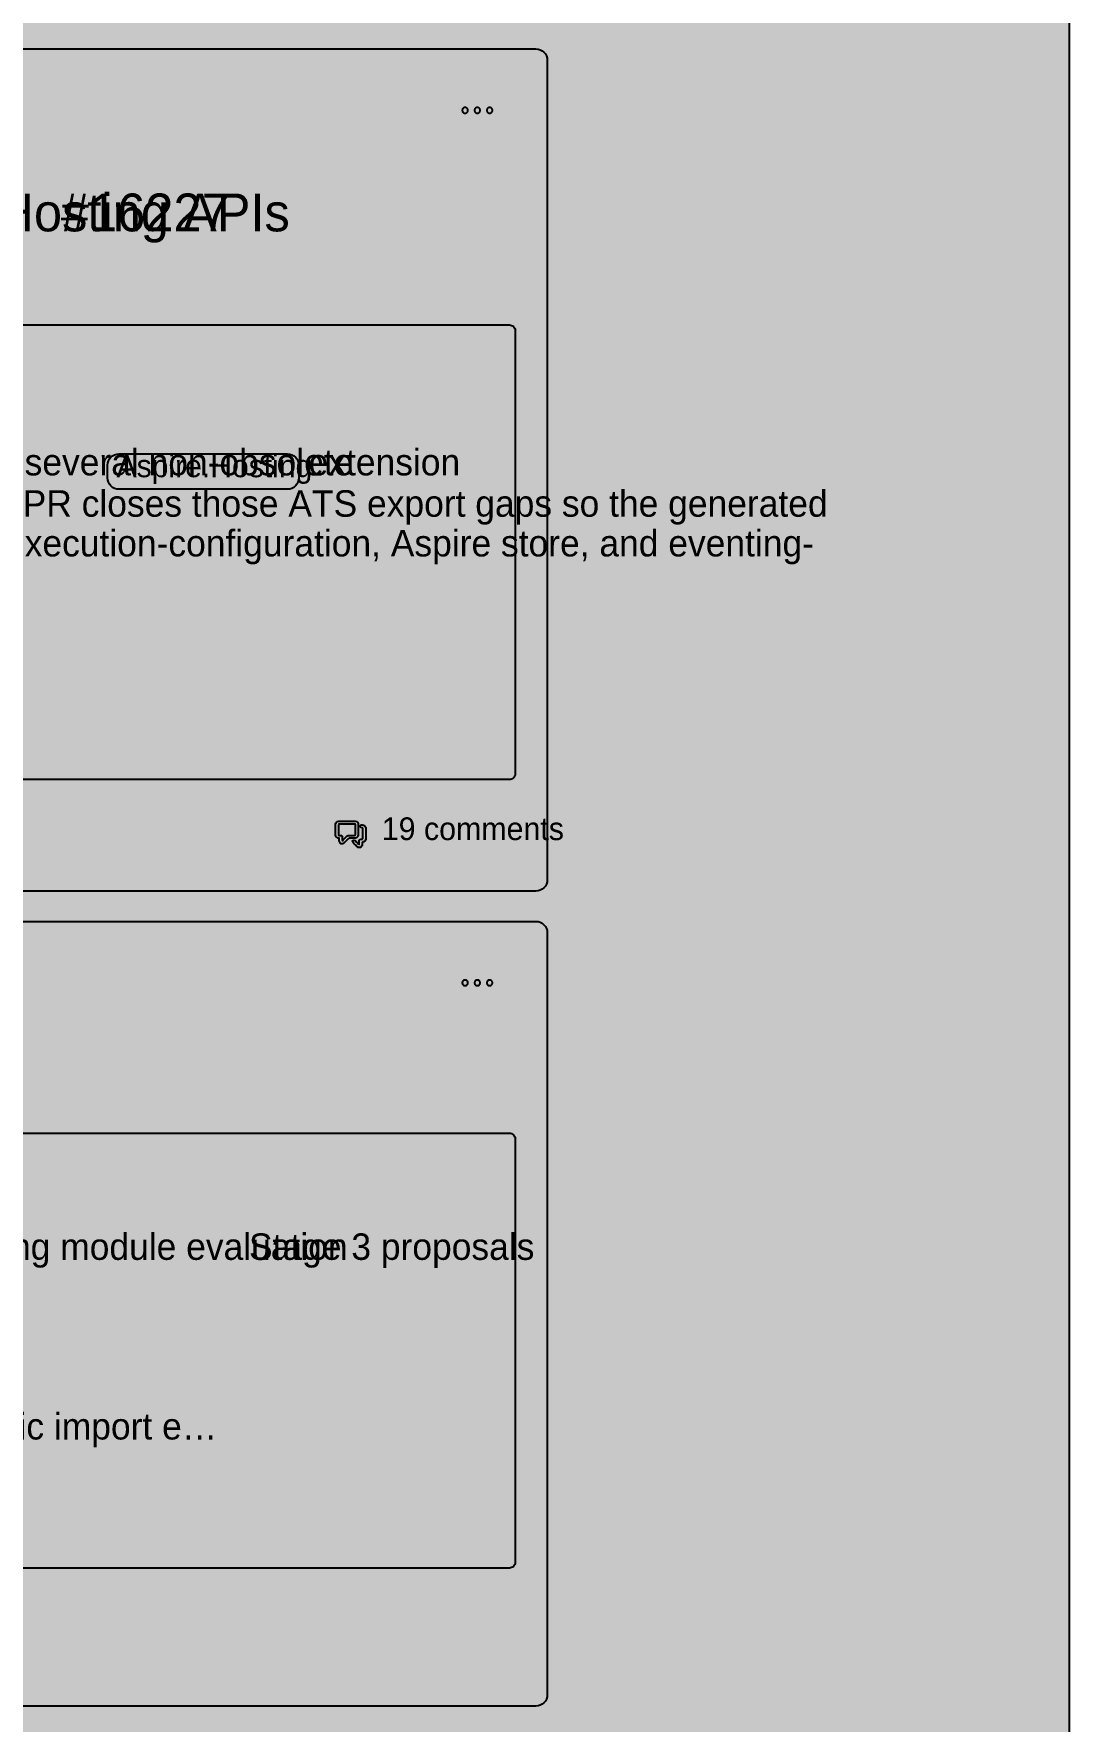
# Model space of a CAD drawing. Extents: x 0 to 2255, y 0 to 8703.
# Drawn here: x 732 to 1280, y 1029 to 1921 of the extents above; entities that cross this region are included whole.
import ezdxf

# ---------------------------------------------------------------- set-up
doc = ezdxf.new("R2010")
doc.units = 0

msp = doc.modelspace()

# ---------------------------------------------------------------- hatches: boundary and pattern name
at = {"true_color": 0x0d1117}
for points in [[(0, 8703), (1280, 8703), (1280, 0.44), (0, 0.44)], [(0, 8639), (1280, 8639), (1280, 0.44), (0, 0.44)], [(350, 1913.39), (998.03, 1913.39), (998.03, 1913.39), (999.2, 1913.28), (1000.33, 1912.93), (1001.36, 1912.38), (1002.27, 1911.63), (1003.02, 1910.72), (1003.57, 1909.69), (1003.92, 1908.56), (1004.03, 1907.39), (1004.03, 1473.98), (1004.03, 1473.98), (1003.92, 1472.81), (1003.57, 1471.69), (1003.02, 1470.65), (1002.27, 1469.74), (1001.36, 1469), (1000.33, 1468.44), (999.2, 1468.1), (998.03, 1467.98), (350, 1467.98), (350, 1467.98), (348.83, 1468.1), (347.7, 1468.44), (346.67, 1469), (345.76, 1469.74), (345.01, 1470.65), (344.46, 1471.69), (344.12, 1472.81), (344, 1473.98), (344, 1907.39), (344, 1907.39), (344.12, 1908.56), (344.46, 1909.69), (345.01, 1910.72), (345.76, 1911.63), (346.67, 1912.38), (347.7, 1912.93), (348.83, 1913.28), (350, 1913.39)], [(350, 1451.98), (998.03, 1451.98), (998.03, 1451.98), (999.2, 1451.87), (1000.33, 1451.53), (1001.36, 1450.97), (1002.27, 1450.23), (1003.02, 1449.32), (1003.57, 1448.28), (1003.92, 1447.15), (1004.03, 1445.98), (1004.03, 1042.98), (1004.03, 1042.98), (1003.92, 1041.81), (1003.57, 1040.69), (1003.02, 1039.65), (1002.27, 1038.74), (1001.36, 1038), (1000.33, 1037.44), (999.2, 1037.1), (998.03, 1036.98), (350, 1036.98), (350, 1036.98), (348.83, 1037.1), (347.7, 1037.44), (346.67, 1038), (345.76, 1038.74), (345.01, 1039.65), (344.46, 1040.69), (344.12, 1041.81), (344, 1042.98), (344, 1445.98), (344, 1445.98), (344.12, 1447.15), (344.46, 1448.28), (345.01, 1449.32), (345.76, 1450.23), (346.67, 1450.97), (347.7, 1451.53), (348.83, 1451.87), (350, 1451.98)]]:
    msp.add_hatch(color=256, dxfattribs=at).paths.add_polyline_path(points, flags=0)
at = {"true_color": 0x010409}
msp.add_hatch(color=256, dxfattribs=at).paths.add_polyline_path([(0, 8639), (1280, 8639), (1280, 0.44), (0, 0.44)], flags=0)
at = {"true_color": 0x9198a1}
h = msp.add_hatch(color=256, dxfattribs=at)
h.paths.add_polyline_path([(967.03, 1879.39), (967.18, 1879.4), (967.32, 1879.42), (967.47, 1879.45), (967.61, 1879.5), (967.74, 1879.57), (967.86, 1879.64), (967.98, 1879.73), (968.09, 1879.83), (968.19, 1879.94), (968.28, 1880.06), (968.35, 1880.18), (968.42, 1880.32), (968.47, 1880.46), (968.5, 1880.6), (968.52, 1880.74), (968.53, 1880.89), (968.52, 1881.04), (968.5, 1881.18), (968.47, 1881.33), (968.42, 1881.46), (968.35, 1881.6), (968.28, 1881.72), (968.19, 1881.84), (968.09, 1881.95), (967.98, 1882.05), (967.86, 1882.14), (967.74, 1882.21), (967.61, 1882.28), (967.47, 1882.33), (967.32, 1882.36), (967.18, 1882.38), (967.03, 1882.39), (966.88, 1882.38), (966.74, 1882.36), (966.6, 1882.33), (966.46, 1882.28), (966.32, 1882.21), (966.2, 1882.14), (966.08, 1882.05), (965.97, 1881.95), (965.87, 1881.84), (965.78, 1881.72), (965.71, 1881.6), (965.65, 1881.46), (965.6, 1881.33), (965.56, 1881.18), (965.54, 1881.04), (965.53, 1880.89), (965.54, 1880.74), (965.56, 1880.6), (965.6, 1880.46), (965.65, 1880.32), (965.71, 1880.18), (965.78, 1880.06), (965.87, 1879.94), (965.97, 1879.83), (966.08, 1879.73), (966.2, 1879.64), (966.32, 1879.57), (966.46, 1879.5), (966.6, 1879.45), (966.74, 1879.42), (966.88, 1879.4), (967.03, 1879.39)], flags=0)
h.paths.add_polyline_path([(960.53, 1879.39), (960.68, 1879.4), (960.82, 1879.42), (960.97, 1879.45), (961.11, 1879.5), (961.24, 1879.57), (961.36, 1879.64), (961.48, 1879.73), (961.59, 1879.83), (961.69, 1879.94), (961.78, 1880.06), (961.85, 1880.18), (961.92, 1880.32), (961.97, 1880.46), (962, 1880.6), (962.02, 1880.74), (962.03, 1880.89), (962.02, 1881.04), (962, 1881.18), (961.97, 1881.33), (961.92, 1881.46), (961.85, 1881.6), (961.78, 1881.72), (961.69, 1881.84), (961.59, 1881.95), (961.48, 1882.05), (961.36, 1882.14), (961.24, 1882.21), (961.11, 1882.28), (960.97, 1882.33), (960.82, 1882.36), (960.68, 1882.38), (960.53, 1882.39), (960.38, 1882.38), (960.24, 1882.36), (960.1, 1882.33), (959.96, 1882.28), (959.82, 1882.21), (959.7, 1882.14), (959.58, 1882.05), (959.47, 1881.95), (959.37, 1881.84), (959.28, 1881.72), (959.21, 1881.6), (959.15, 1881.46), (959.1, 1881.33), (959.06, 1881.18), (959.04, 1881.04), (959.03, 1880.89), (959.04, 1880.74), (959.06, 1880.6), (959.1, 1880.46), (959.15, 1880.32), (959.21, 1880.18), (959.28, 1880.06), (959.37, 1879.94), (959.47, 1879.83), (959.58, 1879.73), (959.7, 1879.64), (959.82, 1879.57), (959.96, 1879.5), (960.1, 1879.45), (960.24, 1879.42), (960.38, 1879.4), (960.53, 1879.39)], flags=0)
h.paths.add_polyline_path([(973.53, 1879.39), (973.68, 1879.4), (973.82, 1879.42), (973.97, 1879.45), (974.11, 1879.5), (974.24, 1879.57), (974.36, 1879.64), (974.48, 1879.73), (974.59, 1879.83), (974.69, 1879.94), (974.78, 1880.06), (974.85, 1880.18), (974.92, 1880.32), (974.97, 1880.46), (975, 1880.6), (975.02, 1880.74), (975.03, 1880.89), (975.02, 1881.04), (975, 1881.18), (974.97, 1881.33), (974.92, 1881.46), (974.85, 1881.6), (974.78, 1881.72), (974.69, 1881.84), (974.59, 1881.95), (974.48, 1882.05), (974.36, 1882.14), (974.24, 1882.21), (974.11, 1882.28), (973.97, 1882.33), (973.82, 1882.36), (973.68, 1882.38), (973.53, 1882.39), (973.38, 1882.38), (973.24, 1882.36), (973.1, 1882.33), (972.96, 1882.28), (972.82, 1882.21), (972.7, 1882.14), (972.58, 1882.05), (972.47, 1881.95), (972.37, 1881.84), (972.28, 1881.72), (972.21, 1881.6), (972.15, 1881.46), (972.1, 1881.33), (972.06, 1881.18), (972.04, 1881.04), (972.03, 1880.89), (972.04, 1880.74), (972.06, 1880.6), (972.1, 1880.46), (972.15, 1880.32), (972.21, 1880.18), (972.28, 1880.06), (972.37, 1879.94), (972.47, 1879.83), (972.58, 1879.73), (972.7, 1879.64), (972.82, 1879.57), (972.96, 1879.5), (973.1, 1879.45), (973.24, 1879.42), (973.38, 1879.4), (973.53, 1879.39)], flags=0)
at = {"true_color": 0x151b23}
for points in [[(364, 1767.39), (984.03, 1767.39), (984.03, 1767.39), (984.62, 1767.33), (985.18, 1767.16), (985.7, 1766.89), (986.15, 1766.51), (986.53, 1766.06), (986.8, 1765.54), (986.97, 1764.98), (987.03, 1764.39), (987.03, 1529.98), (987.03, 1529.98), (986.97, 1529.4), (986.8, 1528.84), (986.53, 1528.32), (986.15, 1527.86), (985.7, 1527.49), (985.18, 1527.21), (984.62, 1527.04), (984.03, 1526.98), (364, 1526.98), (364, 1526.98), (363.41, 1527.04), (362.85, 1527.21), (362.33, 1527.49), (361.88, 1527.86), (361.51, 1528.32), (361.23, 1528.84), (361.06, 1529.4), (361, 1529.98), (361, 1764.39), (361, 1764.39), (361.06, 1764.98), (361.23, 1765.54), (361.51, 1766.06), (361.88, 1766.51), (362.33, 1766.89), (362.85, 1767.16), (363.41, 1767.33), (364, 1767.39)], [(364, 1339.98), (984.03, 1339.98), (984.03, 1339.98), (984.62, 1339.93), (985.18, 1339.76), (985.7, 1339.48), (986.15, 1339.11), (986.53, 1338.65), (986.8, 1338.13), (986.97, 1337.57), (987.03, 1336.98), (987.03, 1112.98), (987.03, 1112.98), (986.97, 1112.4), (986.8, 1111.84), (986.53, 1111.32), (986.15, 1110.86), (985.7, 1110.49), (985.18, 1110.21), (984.62, 1110.04), (984.03, 1109.98), (364, 1109.98), (364, 1109.98), (363.41, 1110.04), (362.85, 1110.21), (362.33, 1110.49), (361.88, 1110.86), (361.51, 1111.32), (361.23, 1111.84), (361.06, 1112.4), (361, 1112.98), (361, 1336.98), (361, 1336.98), (361.06, 1337.57), (361.23, 1338.13), (361.51, 1338.65), (361.88, 1339.11), (362.33, 1339.48), (362.85, 1339.76), (363.41, 1339.93), (364, 1339.98)]]:
    msp.add_hatch(color=256, dxfattribs=at).paths.add_polyline_path(points, flags=0)
at = {"true_color": 0x656c76}
msp.add_hatch(color=256, dxfattribs=at).paths.add_polyline_path([(777.52, 1699.22), (866.62, 1699.22), (866.62, 1699.22), (867.8, 1699.1), (868.92, 1698.76), (869.96, 1698.21), (870.87, 1697.46), (871.61, 1696.55), (872.17, 1695.51), (872.51, 1694.39), (872.62, 1693.22), (872.62, 1686.47), (872.62, 1686.47), (872.51, 1685.3), (872.17, 1684.17), (871.61, 1683.14), (870.87, 1682.23), (869.96, 1681.48), (868.92, 1680.93), (867.8, 1680.58), (866.62, 1680.47), (777.52, 1680.47), (777.52, 1680.47), (776.35, 1680.58), (775.22, 1680.93), (774.18, 1681.48), (773.27, 1682.23), (772.53, 1683.14), (771.97, 1684.17), (771.63, 1685.3), (771.52, 1686.47), (771.52, 1693.22), (771.52, 1693.22), (771.63, 1694.39), (771.97, 1695.51), (772.53, 1696.55), (773.27, 1697.46), (774.18, 1698.21), (775.22, 1698.76), (776.35, 1699.1), (777.52, 1699.22)], flags=0)
at = {"true_color": 0x9198a1}
h = msp.add_hatch(color=256, dxfattribs=at)
h.paths.add_polyline_path([(893.8, 1504.98), (894.46, 1504.98), (895.13, 1504.98), (895.79, 1504.98), (896.46, 1504.98), (897.12, 1504.98), (897.79, 1504.98), (898.45, 1504.98), (899.12, 1504.98), (899.78, 1504.98), (900.44, 1504.98), (901.11, 1504.98), (901.77, 1504.98), (902.44, 1504.98), (903.08, 1504.8), (903.6, 1504.4), (903.94, 1503.83), (904.05, 1503.18), (904.05, 1502.52), (904.05, 1501.85), (904.05, 1501.19), (904.05, 1500.52), (904.05, 1499.86), (904.05, 1499.19), (904.05, 1498.53), (904.05, 1497.86), (903.97, 1497.21), (903.65, 1496.63), (903.14, 1496.2), (902.52, 1496), (901.85, 1495.98), (901.19, 1495.98), (900.52, 1495.98), (899.86, 1495.98), (899.19, 1495.98), (898.7, 1495.57), (898.23, 1495.1), (897.76, 1494.63), (897.29, 1494.16), (896.82, 1493.69), (896.33, 1493.24), (895.72, 1493), (895.06, 1493.06), (894.49, 1493.39), (894.13, 1493.95), (894.05, 1494.6), (894.05, 1495.27), (894.05, 1495.93), (893.44, 1496.02), (892.83, 1496.28), (892.36, 1496.74), (892.09, 1497.34), (892.05, 1498.01), (892.05, 1498.67), (892.05, 1499.34), (892.05, 1500), (892.05, 1500.67), (892.05, 1501.33), (892.05, 1501.99), (892.05, 1502.66), (892.05, 1503.32), (892.21, 1503.97), (892.59, 1504.5), (893.15, 1504.86), (893.8, 1504.98)], flags=0)
h.paths.add_polyline_path([(893.55, 1503.23), (893.55, 1502.71), (893.55, 1502.19), (893.55, 1501.67), (893.55, 1501.15), (893.55, 1500.63), (893.55, 1500.11), (893.55, 1499.58), (893.55, 1499.06), (893.55, 1498.54), (893.55, 1498.02), (893.65, 1497.53), (894.16, 1497.48), (894.68, 1497.48), (895.19, 1497.38), (895.51, 1496.98), (895.55, 1496.46), (895.55, 1495.94), (895.55, 1495.42), (895.55, 1494.9), (895.67, 1494.66), (896.03, 1495.03), (896.4, 1495.4), (896.77, 1495.77), (897.14, 1496.14), (897.51, 1496.51), (897.88, 1496.88), (898.25, 1497.24), (898.7, 1497.48), (899.22, 1497.48), (899.74, 1497.48), (900.27, 1497.48), (900.79, 1497.48), (901.31, 1497.48), (901.83, 1497.48), (902.35, 1497.49), (902.55, 1497.92), (902.55, 1498.44), (902.55, 1498.96), (902.55, 1499.48), (902.55, 1500), (902.55, 1500.53), (902.55, 1501.05), (902.55, 1501.57), (902.55, 1502.09), (902.55, 1502.61), (902.55, 1503.13), (902.27, 1503.48), (901.75, 1503.48), (901.23, 1503.48), (900.7, 1503.48), (900.18, 1503.48), (899.66, 1503.48), (899.14, 1503.48), (898.62, 1503.48), (898.1, 1503.48), (897.58, 1503.48), (897.05, 1503.48), (896.53, 1503.48), (896.01, 1503.48), (895.49, 1503.48), (894.97, 1503.48), (894.45, 1503.48), (893.93, 1503.48), (893.55, 1503.23)], flags=0)
h.paths.add_polyline_path([(906.55, 1501.23), (906.08, 1501.48), (905.48, 1501.55), (905.09, 1502), (905.14, 1502.59), (905.6, 1502.96), (906.21, 1502.98), (906.81, 1502.91), (907.35, 1502.63), (907.76, 1502.19), (908, 1501.63), (908.05, 1501.03), (908.05, 1500.42), (908.05, 1499.81), (908.05, 1499.2), (908.05, 1498.59), (908.05, 1497.98), (908.05, 1497.37), (908.05, 1496.76), (908.05, 1496.15), (908.04, 1495.54), (907.86, 1494.96), (907.5, 1494.47), (907, 1494.13), (906.41, 1493.99), (906.05, 1493.74), (906.05, 1493.13), (906.05, 1492.52), (905.95, 1491.92), (905.62, 1491.41), (905.11, 1491.08), (904.51, 1490.99), (903.93, 1491.14), (903.45, 1491.52), (903.02, 1491.95), (902.59, 1492.38), (902.16, 1492.81), (901.73, 1493.24), (901.3, 1493.67), (901.03, 1494.2), (901.23, 1494.76), (901.77, 1495), (902.32, 1494.77), (902.75, 1494.34), (903.18, 1493.91), (903.61, 1493.48), (904.04, 1493.05), (904.47, 1492.62), (904.55, 1493.05), (904.55, 1493.66), (904.55, 1494.27), (904.56, 1494.88), (904.9, 1495.37), (905.48, 1495.48), (906.09, 1495.48), (906.55, 1495.75), (906.55, 1496.36), (906.55, 1496.97), (906.55, 1497.58), (906.55, 1498.19), (906.55, 1498.8), (906.55, 1499.41), (906.55, 1500.01), (906.55, 1500.62), (906.55, 1501.23)], flags=0)
h = msp.add_hatch(color=256, dxfattribs=at)
h.paths.add_polyline_path([(967.03, 1417.98), (967.18, 1417.99), (967.32, 1418.01), (967.47, 1418.05), (967.61, 1418.1), (967.74, 1418.16), (967.86, 1418.24), (967.98, 1418.32), (968.09, 1418.42), (968.19, 1418.53), (968.28, 1418.65), (968.35, 1418.78), (968.42, 1418.91), (968.47, 1419.05), (968.5, 1419.19), (968.52, 1419.34), (968.53, 1419.48), (968.52, 1419.63), (968.5, 1419.78), (968.47, 1419.92), (968.42, 1420.06), (968.35, 1420.19), (968.28, 1420.32), (968.19, 1420.44), (968.09, 1420.54), (967.98, 1420.64), (967.86, 1420.73), (967.74, 1420.81), (967.61, 1420.87), (967.47, 1420.92), (967.32, 1420.96), (967.18, 1420.98), (967.03, 1420.98), (966.88, 1420.98), (966.74, 1420.96), (966.6, 1420.92), (966.46, 1420.87), (966.32, 1420.81), (966.2, 1420.73), (966.08, 1420.64), (965.97, 1420.54), (965.87, 1420.44), (965.78, 1420.32), (965.71, 1420.19), (965.65, 1420.06), (965.6, 1419.92), (965.56, 1419.78), (965.54, 1419.63), (965.53, 1419.48), (965.54, 1419.34), (965.56, 1419.19), (965.6, 1419.05), (965.65, 1418.91), (965.71, 1418.78), (965.78, 1418.65), (965.87, 1418.53), (965.97, 1418.42), (966.08, 1418.32), (966.2, 1418.24), (966.32, 1418.16), (966.46, 1418.1), (966.6, 1418.05), (966.74, 1418.01), (966.88, 1417.99), (967.03, 1417.98)], flags=0)
h.paths.add_polyline_path([(960.53, 1417.98), (960.68, 1417.99), (960.82, 1418.01), (960.97, 1418.05), (961.11, 1418.1), (961.24, 1418.16), (961.36, 1418.24), (961.48, 1418.32), (961.59, 1418.42), (961.69, 1418.53), (961.78, 1418.65), (961.85, 1418.78), (961.92, 1418.91), (961.97, 1419.05), (962, 1419.19), (962.02, 1419.34), (962.03, 1419.48), (962.02, 1419.63), (962, 1419.78), (961.97, 1419.92), (961.92, 1420.06), (961.85, 1420.19), (961.78, 1420.32), (961.69, 1420.44), (961.59, 1420.54), (961.48, 1420.64), (961.36, 1420.73), (961.24, 1420.81), (961.11, 1420.87), (960.97, 1420.92), (960.82, 1420.96), (960.68, 1420.98), (960.53, 1420.98), (960.38, 1420.98), (960.24, 1420.96), (960.1, 1420.92), (959.96, 1420.87), (959.82, 1420.81), (959.7, 1420.73), (959.58, 1420.64), (959.47, 1420.54), (959.37, 1420.44), (959.28, 1420.32), (959.21, 1420.19), (959.15, 1420.06), (959.1, 1419.92), (959.06, 1419.78), (959.04, 1419.63), (959.03, 1419.48), (959.04, 1419.34), (959.06, 1419.19), (959.1, 1419.05), (959.15, 1418.91), (959.21, 1418.78), (959.28, 1418.65), (959.37, 1418.53), (959.47, 1418.42), (959.58, 1418.32), (959.7, 1418.24), (959.82, 1418.16), (959.96, 1418.1), (960.1, 1418.05), (960.24, 1418.01), (960.38, 1417.99), (960.53, 1417.98)], flags=0)
h.paths.add_polyline_path([(973.53, 1417.98), (973.68, 1417.99), (973.82, 1418.01), (973.97, 1418.05), (974.11, 1418.1), (974.24, 1418.16), (974.36, 1418.24), (974.48, 1418.32), (974.59, 1418.42), (974.69, 1418.53), (974.78, 1418.65), (974.85, 1418.78), (974.92, 1418.91), (974.97, 1419.05), (975, 1419.19), (975.02, 1419.34), (975.03, 1419.48), (975.02, 1419.63), (975, 1419.78), (974.97, 1419.92), (974.92, 1420.06), (974.85, 1420.19), (974.78, 1420.32), (974.69, 1420.44), (974.59, 1420.54), (974.48, 1420.64), (974.36, 1420.73), (974.24, 1420.81), (974.11, 1420.87), (973.97, 1420.92), (973.82, 1420.96), (973.68, 1420.98), (973.53, 1420.98), (973.38, 1420.98), (973.24, 1420.96), (973.1, 1420.92), (972.96, 1420.87), (972.82, 1420.81), (972.7, 1420.73), (972.58, 1420.64), (972.47, 1420.54), (972.37, 1420.44), (972.28, 1420.32), (972.21, 1420.19), (972.15, 1420.06), (972.1, 1419.92), (972.06, 1419.78), (972.04, 1419.63), (972.03, 1419.48), (972.04, 1419.34), (972.06, 1419.19), (972.1, 1419.05), (972.15, 1418.91), (972.21, 1418.78), (972.28, 1418.65), (972.37, 1418.53), (972.47, 1418.42), (972.58, 1418.32), (972.7, 1418.24), (972.82, 1418.16), (972.96, 1418.1), (973.1, 1418.05), (973.24, 1418.01), (973.38, 1417.99), (973.53, 1417.98)], flags=0)

# ---------------------------------------------------------------- linework, layer by layer
at = {"true_color": 0x0d1117}
for points in [[(0, 8703), (1280, 8703), (1280, 0.44), (0, 0.44)], [(0, 8639), (1280, 8639), (1280, 0.44), (0, 0.44)]]:
    msp.add_lwpolyline(points, close=True, dxfattribs=at)
at = {"true_color": 0x010409}
msp.add_lwpolyline([(0, 8639), (1280, 8639), (1280, 0.44), (0, 0.44)], close=True, dxfattribs=at)
at = {"true_color": 0x3d444d}
for points in [[(350, 1913.39), (998.03, 1913.39), (998.03, 1913.39), (999.2, 1913.28), (1000.33, 1912.93), (1001.36, 1912.38), (1002.27, 1911.63), (1003.02, 1910.72), (1003.57, 1909.69), (1003.92, 1908.56), (1004.03, 1907.39), (1004.03, 1473.98), (1004.03, 1473.98), (1003.92, 1472.81), (1003.57, 1471.69), (1003.02, 1470.65), (1002.27, 1469.74), (1001.36, 1469), (1000.33, 1468.44), (999.2, 1468.1), (998.03, 1467.98), (350, 1467.98)], [(350, 1451.98), (998.03, 1451.98), (998.03, 1451.98), (999.2, 1451.87), (1000.33, 1451.53), (1001.36, 1450.97), (1002.27, 1450.23), (1003.02, 1449.32), (1003.57, 1448.28), (1003.92, 1447.15), (1004.03, 1445.98), (1004.03, 1042.98), (1004.03, 1042.98), (1003.92, 1041.81), (1003.57, 1040.69), (1003.02, 1039.65), (1002.27, 1038.74), (1001.36, 1038), (1000.33, 1037.44), (999.2, 1037.1), (998.03, 1036.98), (350, 1036.98)]]:
    msp.add_lwpolyline(points, dxfattribs=at)
at = {"true_color": 0x9198a1}
for points in [[(960.53, 1879.39), (960.68, 1879.4), (960.82, 1879.42), (960.97, 1879.45), (961.11, 1879.5), (961.24, 1879.57), (961.36, 1879.64), (961.48, 1879.73), (961.59, 1879.83), (961.69, 1879.94), (961.78, 1880.06), (961.85, 1880.18), (961.92, 1880.32), (961.97, 1880.46), (962, 1880.6), (962.02, 1880.74), (962.03, 1880.89), (962.02, 1881.04), (962, 1881.18), (961.97, 1881.33), (961.92, 1881.46), (961.85, 1881.6), (961.78, 1881.72), (961.69, 1881.84), (961.59, 1881.95), (961.48, 1882.05), (961.36, 1882.14), (961.24, 1882.21), (961.11, 1882.28), (960.97, 1882.33), (960.82, 1882.36), (960.68, 1882.38), (960.53, 1882.39), (960.38, 1882.38), (960.24, 1882.36), (960.1, 1882.33), (959.96, 1882.28), (959.82, 1882.21), (959.7, 1882.14), (959.58, 1882.05), (959.47, 1881.95), (959.37, 1881.84), (959.28, 1881.72), (959.21, 1881.6), (959.15, 1881.46), (959.1, 1881.33), (959.06, 1881.18), (959.04, 1881.04), (959.03, 1880.89), (959.04, 1880.74), (959.06, 1880.6), (959.1, 1880.46), (959.15, 1880.32), (959.21, 1880.18), (959.28, 1880.06), (959.37, 1879.94), (959.47, 1879.83), (959.58, 1879.73), (959.7, 1879.64), (959.82, 1879.57), (959.96, 1879.5), (960.1, 1879.45), (960.24, 1879.42), (960.38, 1879.4), (960.53, 1879.39)], [(967.03, 1879.39), (967.18, 1879.4), (967.32, 1879.42), (967.47, 1879.45), (967.61, 1879.5), (967.74, 1879.57), (967.86, 1879.64), (967.98, 1879.73), (968.09, 1879.83), (968.19, 1879.94), (968.28, 1880.06), (968.35, 1880.18), (968.42, 1880.32), (968.47, 1880.46), (968.5, 1880.6), (968.52, 1880.74), (968.53, 1880.89), (968.52, 1881.04), (968.5, 1881.18), (968.47, 1881.33), (968.42, 1881.46), (968.35, 1881.6), (968.28, 1881.72), (968.19, 1881.84), (968.09, 1881.95), (967.98, 1882.05), (967.86, 1882.14), (967.74, 1882.21), (967.61, 1882.28), (967.47, 1882.33), (967.32, 1882.36), (967.18, 1882.38), (967.03, 1882.39), (966.88, 1882.38), (966.74, 1882.36), (966.6, 1882.33), (966.46, 1882.28), (966.32, 1882.21), (966.2, 1882.14), (966.08, 1882.05), (965.97, 1881.95), (965.87, 1881.84), (965.78, 1881.72), (965.71, 1881.6), (965.65, 1881.46), (965.6, 1881.33), (965.56, 1881.18), (965.54, 1881.04), (965.53, 1880.89), (965.54, 1880.74), (965.56, 1880.6), (965.6, 1880.46), (965.65, 1880.32), (965.71, 1880.18), (965.78, 1880.06), (965.87, 1879.94), (965.97, 1879.83), (966.08, 1879.73), (966.2, 1879.64), (966.32, 1879.57), (966.46, 1879.5), (966.6, 1879.45), (966.74, 1879.42), (966.88, 1879.4), (967.03, 1879.39)], [(973.53, 1879.39), (973.68, 1879.4), (973.82, 1879.42), (973.97, 1879.45), (974.11, 1879.5), (974.24, 1879.57), (974.36, 1879.64), (974.48, 1879.73), (974.59, 1879.83), (974.69, 1879.94), (974.78, 1880.06), (974.85, 1880.18), (974.92, 1880.32), (974.97, 1880.46), (975, 1880.6), (975.02, 1880.74), (975.03, 1880.89), (975.02, 1881.04), (975, 1881.18), (974.97, 1881.33), (974.92, 1881.46), (974.85, 1881.6), (974.78, 1881.72), (974.69, 1881.84), (974.59, 1881.95), (974.48, 1882.05), (974.36, 1882.14), (974.24, 1882.21), (974.11, 1882.28), (973.97, 1882.33), (973.82, 1882.36), (973.68, 1882.38), (973.53, 1882.39), (973.38, 1882.38), (973.24, 1882.36), (973.1, 1882.33), (972.96, 1882.28), (972.82, 1882.21), (972.7, 1882.14), (972.58, 1882.05), (972.47, 1881.95), (972.37, 1881.84), (972.28, 1881.72), (972.21, 1881.6), (972.15, 1881.46), (972.1, 1881.33), (972.06, 1881.18), (972.04, 1881.04), (972.03, 1880.89), (972.04, 1880.74), (972.06, 1880.6), (972.1, 1880.46), (972.15, 1880.32), (972.21, 1880.18), (972.28, 1880.06), (972.37, 1879.94), (972.47, 1879.83), (972.58, 1879.73), (972.7, 1879.64), (972.82, 1879.57), (972.96, 1879.5), (973.1, 1879.45), (973.24, 1879.42), (973.38, 1879.4), (973.53, 1879.39)], [(893.8, 1504.98), (894.46, 1504.98), (895.13, 1504.98), (895.79, 1504.98), (896.46, 1504.98), (897.12, 1504.98), (897.79, 1504.98), (898.45, 1504.98), (899.12, 1504.98), (899.78, 1504.98), (900.44, 1504.98), (901.11, 1504.98), (901.77, 1504.98), (902.44, 1504.98), (903.08, 1504.8), (903.6, 1504.4), (903.94, 1503.83), (904.05, 1503.18), (904.05, 1502.52), (904.05, 1501.85), (904.05, 1501.19), (904.05, 1500.52), (904.05, 1499.86), (904.05, 1499.19), (904.05, 1498.53), (904.05, 1497.86), (903.97, 1497.21), (903.65, 1496.63), (903.14, 1496.2), (902.52, 1496), (901.85, 1495.98), (901.19, 1495.98), (900.52, 1495.98), (899.86, 1495.98), (899.19, 1495.98), (898.7, 1495.57), (898.23, 1495.1), (897.76, 1494.63), (897.29, 1494.16), (896.82, 1493.69), (896.33, 1493.24), (895.72, 1493), (895.06, 1493.06), (894.49, 1493.39), (894.13, 1493.95), (894.05, 1494.6), (894.05, 1495.27), (894.05, 1495.93), (893.44, 1496.02), (892.83, 1496.28), (892.36, 1496.74), (892.09, 1497.34), (892.05, 1498.01), (892.05, 1498.67), (892.05, 1499.34), (892.05, 1500), (892.05, 1500.67), (892.05, 1501.33), (892.05, 1501.99), (892.05, 1502.66), (892.05, 1503.32), (892.21, 1503.97), (892.59, 1504.5), (893.15, 1504.86), (893.8, 1504.98)], [(893.55, 1503.23), (893.55, 1502.71), (893.55, 1502.19), (893.55, 1501.67), (893.55, 1501.15), (893.55, 1500.63), (893.55, 1500.11), (893.55, 1499.58), (893.55, 1499.06), (893.55, 1498.54), (893.55, 1498.02), (893.65, 1497.53), (894.16, 1497.48), (894.68, 1497.48), (895.19, 1497.38), (895.51, 1496.98), (895.55, 1496.46), (895.55, 1495.94), (895.55, 1495.42), (895.55, 1494.9), (895.67, 1494.66), (896.03, 1495.03), (896.4, 1495.4), (896.77, 1495.77), (897.14, 1496.14), (897.51, 1496.51), (897.88, 1496.88), (898.25, 1497.24), (898.7, 1497.48), (899.22, 1497.48), (899.74, 1497.48), (900.27, 1497.48), (900.79, 1497.48), (901.31, 1497.48), (901.83, 1497.48), (902.35, 1497.49), (902.55, 1497.92), (902.55, 1498.44), (902.55, 1498.96), (902.55, 1499.48), (902.55, 1500), (902.55, 1500.53), (902.55, 1501.05), (902.55, 1501.57), (902.55, 1502.09), (902.55, 1502.61), (902.55, 1503.13), (902.27, 1503.48), (901.75, 1503.48), (901.23, 1503.48), (900.7, 1503.48), (900.18, 1503.48), (899.66, 1503.48), (899.14, 1503.48), (898.62, 1503.48), (898.1, 1503.48), (897.58, 1503.48), (897.05, 1503.48), (896.53, 1503.48), (896.01, 1503.48), (895.49, 1503.48), (894.97, 1503.48), (894.45, 1503.48), (893.93, 1503.48), (893.55, 1503.23)], [(906.55, 1501.23), (906.08, 1501.48), (905.48, 1501.55), (905.09, 1502), (905.14, 1502.59), (905.6, 1502.96), (906.21, 1502.98), (906.81, 1502.91), (907.35, 1502.63), (907.76, 1502.19), (908, 1501.63), (908.05, 1501.03), (908.05, 1500.42), (908.05, 1499.81), (908.05, 1499.2), (908.05, 1498.59), (908.05, 1497.98), (908.05, 1497.37), (908.05, 1496.76), (908.05, 1496.15), (908.04, 1495.54), (907.86, 1494.96), (907.5, 1494.47), (907, 1494.13), (906.41, 1493.99), (906.05, 1493.74), (906.05, 1493.13), (906.05, 1492.52), (905.95, 1491.92), (905.62, 1491.41), (905.11, 1491.08), (904.51, 1490.99), (903.93, 1491.14), (903.45, 1491.52), (903.02, 1491.95), (902.59, 1492.38), (902.16, 1492.81), (901.73, 1493.24), (901.3, 1493.67), (901.03, 1494.2), (901.23, 1494.76), (901.77, 1495), (902.32, 1494.77), (902.75, 1494.34), (903.18, 1493.91), (903.61, 1493.48), (904.04, 1493.05), (904.47, 1492.62), (904.55, 1493.05), (904.55, 1493.66), (904.55, 1494.27), (904.56, 1494.88), (904.9, 1495.37), (905.48, 1495.48), (906.09, 1495.48), (906.55, 1495.75), (906.55, 1496.36), (906.55, 1496.97), (906.55, 1497.58), (906.55, 1498.19), (906.55, 1498.8), (906.55, 1499.41), (906.55, 1500.01), (906.55, 1500.62), (906.55, 1501.23)], [(960.53, 1417.98), (960.68, 1417.99), (960.82, 1418.01), (960.97, 1418.05), (961.11, 1418.1), (961.24, 1418.16), (961.36, 1418.24), (961.48, 1418.32), (961.59, 1418.42), (961.69, 1418.53), (961.78, 1418.65), (961.85, 1418.78), (961.92, 1418.91), (961.97, 1419.05), (962, 1419.19), (962.02, 1419.34), (962.03, 1419.48), (962.02, 1419.63), (962, 1419.78), (961.97, 1419.92), (961.92, 1420.06), (961.85, 1420.19), (961.78, 1420.32), (961.69, 1420.44), (961.59, 1420.54), (961.48, 1420.64), (961.36, 1420.73), (961.24, 1420.81), (961.11, 1420.87), (960.97, 1420.92), (960.82, 1420.96), (960.68, 1420.98), (960.53, 1420.98), (960.38, 1420.98), (960.24, 1420.96), (960.1, 1420.92), (959.96, 1420.87), (959.82, 1420.81), (959.7, 1420.73), (959.58, 1420.64), (959.47, 1420.54), (959.37, 1420.44), (959.28, 1420.32), (959.21, 1420.19), (959.15, 1420.06), (959.1, 1419.92), (959.06, 1419.78), (959.04, 1419.63), (959.03, 1419.48), (959.04, 1419.34), (959.06, 1419.19), (959.1, 1419.05), (959.15, 1418.91), (959.21, 1418.78), (959.28, 1418.65), (959.37, 1418.53), (959.47, 1418.42), (959.58, 1418.32), (959.7, 1418.24), (959.82, 1418.16), (959.96, 1418.1), (960.1, 1418.05), (960.24, 1418.01), (960.38, 1417.99), (960.53, 1417.98)], [(967.03, 1417.98), (967.18, 1417.99), (967.32, 1418.01), (967.47, 1418.05), (967.61, 1418.1), (967.74, 1418.16), (967.86, 1418.24), (967.98, 1418.32), (968.09, 1418.42), (968.19, 1418.53), (968.28, 1418.65), (968.35, 1418.78), (968.42, 1418.91), (968.47, 1419.05), (968.5, 1419.19), (968.52, 1419.34), (968.53, 1419.48), (968.52, 1419.63), (968.5, 1419.78), (968.47, 1419.92), (968.42, 1420.06), (968.35, 1420.19), (968.28, 1420.32), (968.19, 1420.44), (968.09, 1420.54), (967.98, 1420.64), (967.86, 1420.73), (967.74, 1420.81), (967.61, 1420.87), (967.47, 1420.92), (967.32, 1420.96), (967.18, 1420.98), (967.03, 1420.98), (966.88, 1420.98), (966.74, 1420.96), (966.6, 1420.92), (966.46, 1420.87), (966.32, 1420.81), (966.2, 1420.73), (966.08, 1420.64), (965.97, 1420.54), (965.87, 1420.44), (965.78, 1420.32), (965.71, 1420.19), (965.65, 1420.06), (965.6, 1419.92), (965.56, 1419.78), (965.54, 1419.63), (965.53, 1419.48), (965.54, 1419.34), (965.56, 1419.19), (965.6, 1419.05), (965.65, 1418.91), (965.71, 1418.78), (965.78, 1418.65), (965.87, 1418.53), (965.97, 1418.42), (966.08, 1418.32), (966.2, 1418.24), (966.32, 1418.16), (966.46, 1418.1), (966.6, 1418.05), (966.74, 1418.01), (966.88, 1417.99), (967.03, 1417.98)], [(973.53, 1417.98), (973.68, 1417.99), (973.82, 1418.01), (973.97, 1418.05), (974.11, 1418.1), (974.24, 1418.16), (974.36, 1418.24), (974.48, 1418.32), (974.59, 1418.42), (974.69, 1418.53), (974.78, 1418.65), (974.85, 1418.78), (974.92, 1418.91), (974.97, 1419.05), (975, 1419.19), (975.02, 1419.34), (975.03, 1419.48), (975.02, 1419.63), (975, 1419.78), (974.97, 1419.92), (974.92, 1420.06), (974.85, 1420.19), (974.78, 1420.32), (974.69, 1420.44), (974.59, 1420.54), (974.48, 1420.64), (974.36, 1420.73), (974.24, 1420.81), (974.11, 1420.87), (973.97, 1420.92), (973.82, 1420.96), (973.68, 1420.98), (973.53, 1420.98), (973.38, 1420.98), (973.24, 1420.96), (973.1, 1420.92), (972.96, 1420.87), (972.82, 1420.81), (972.7, 1420.73), (972.58, 1420.64), (972.47, 1420.54), (972.37, 1420.44), (972.28, 1420.32), (972.21, 1420.19), (972.15, 1420.06), (972.1, 1419.92), (972.06, 1419.78), (972.04, 1419.63), (972.03, 1419.48), (972.04, 1419.34), (972.06, 1419.19), (972.1, 1419.05), (972.15, 1418.91), (972.21, 1418.78), (972.28, 1418.65), (972.37, 1418.53), (972.47, 1418.42), (972.58, 1418.32), (972.7, 1418.24), (972.82, 1418.16), (972.96, 1418.1), (973.1, 1418.05), (973.24, 1418.01), (973.38, 1417.99), (973.53, 1417.98)]]:
    msp.add_lwpolyline(points, close=True, dxfattribs=at)
at = {"true_color": 0x151b23}
for points in [[(364, 1767.39), (984.03, 1767.39), (984.03, 1767.39), (984.62, 1767.33), (985.18, 1767.16), (985.7, 1766.89), (986.15, 1766.51), (986.53, 1766.06), (986.8, 1765.54), (986.97, 1764.98), (987.03, 1764.39), (987.03, 1529.98), (987.03, 1529.98), (986.97, 1529.4), (986.8, 1528.84), (986.53, 1528.32), (986.15, 1527.86), (985.7, 1527.49), (985.18, 1527.21), (984.62, 1527.04), (984.03, 1526.98), (364, 1526.98)], [(364, 1339.98), (984.03, 1339.98), (984.03, 1339.98), (984.62, 1339.93), (985.18, 1339.76), (985.7, 1339.48), (986.15, 1339.11), (986.53, 1338.65), (986.8, 1338.13), (986.97, 1337.57), (987.03, 1336.98), (987.03, 1112.98), (987.03, 1112.98), (986.97, 1112.4), (986.8, 1111.84), (986.53, 1111.32), (986.15, 1110.86), (985.7, 1110.49), (985.18, 1110.21), (984.62, 1110.04), (984.03, 1109.98), (364, 1109.98)]]:
    msp.add_lwpolyline(points, dxfattribs=at)
at = {"true_color": 0x656c76}
msp.add_lwpolyline([(777.52, 1699.22), (866.62, 1699.22), (866.62, 1699.22), (867.8, 1699.1), (868.92, 1698.76), (869.96, 1698.21), (870.87, 1697.46), (871.61, 1696.55), (872.17, 1695.51), (872.51, 1694.39), (872.62, 1693.22), (872.62, 1686.47), (872.62, 1686.47), (872.51, 1685.3), (872.17, 1684.17), (871.61, 1683.14), (870.87, 1682.23), (869.96, 1681.48), (868.92, 1680.93), (867.8, 1680.58), (866.62, 1680.47), (777.52, 1680.47), (777.52, 1680.47), (776.35, 1680.58), (775.22, 1680.93), (774.18, 1681.48), (773.27, 1682.23), (772.53, 1683.14), (771.97, 1684.17), (771.63, 1685.3), (771.52, 1686.47), (771.52, 1693.22), (771.52, 1693.22), (771.63, 1694.39), (771.97, 1695.51), (772.53, 1696.55), (773.27, 1697.46), (774.18, 1698.21), (775.22, 1698.76), (776.35, 1699.1), (777.52, 1699.22)], close=True, dxfattribs=at)

# ---------------------------------------------------------------- texts
at = {"true_color": 0xf0f6fc}
for s, height, p in [('Export remaining ATS Aspire.Hosting APIs ', 20, (361, 1816.89)), ('Polyglot guest apphosts were still missing several non-obsolete ', 14, (377, 1687.84)), ('Aspire.Hosting', 11.9, (776.27, 1686.87)), (' extension', 14, (872.62, 1687.84)), ('methods that exist in the C# surface. This PR closes those ATS export gaps so the generated', 14, (377, 1665.98)), ('guest SDKs expose the same supported execution-configuration, Aspire store, and eventing-', 14, (377, 1644.98)), (' Stage 3 proposals', 14, (841.08, 1272.98)), ('Fix trailing comma reporting for dynamic import e…', 14, (405, 1177.98))]:
    msp.add_text(s, height=height, dxfattribs=at).set_placement(p)
at = {"true_color": 0x9198a1}
for s, height, p in [('#16227', 20, (746.86, 1816.89)), (' 19 comments', 12, (912.05, 1494.98))]:
    msp.add_text(s, height=height, dxfattribs=at).set_placement(p)
at = {"true_color": 0x4493f8}
msp.add_text('Deferring module evaluation', height=14, dxfattribs=at).set_placement((664.28, 1272.98))

doc.saveas('drawing.dxf')
